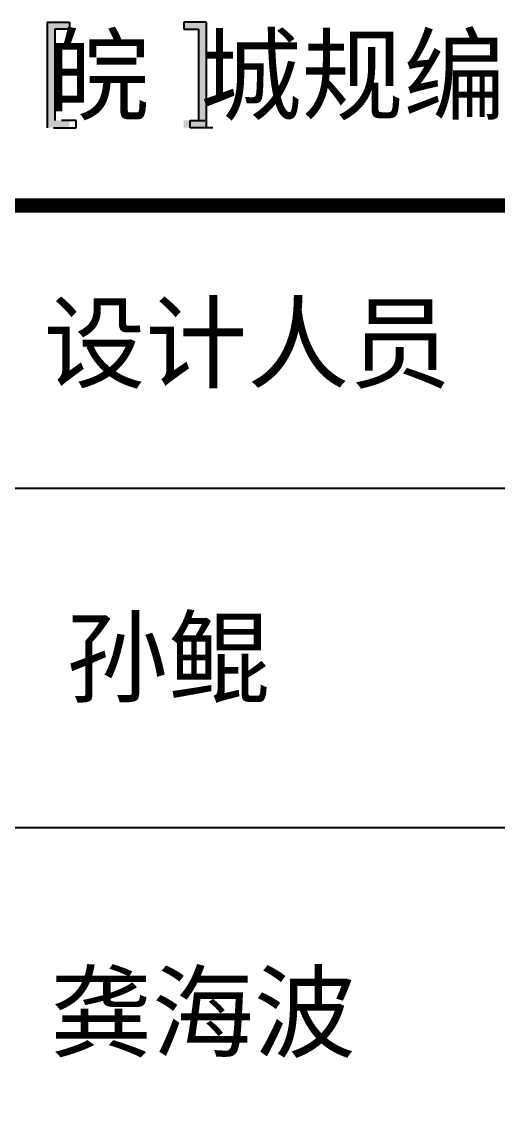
# Model space of a CAD drawing. Extents: x 32461 to 372567, y -698896 to 182569.
# Drawn here: x 310233 to 312747, y -318460 to -312637 of the extents above; entities that cross this region are included whole.
import ezdxf

# ---------------------------------------------------------------- set-up
doc = ezdxf.new("R2010")
doc.units = 0
doc.header["$LTSCALE"] = 1000
doc.header["$MEASUREMENT"] = 0
doc.layers.add('图框', color=4, linetype='CONTINUOUS')
doc.styles.add('STYLE-黑体', font='simhei.ttf')
doc.styles.add('黑体', font='simhei.ttf', dxfattribs={"width": 0.6, "height": 4.3})

msp = doc.modelspace()

# ---------------------------------------------------------------- hatches: boundary and pattern name
at = {"layer": '图框'}
for points in [[(310406.9, -312675.9), (310483.9, -312675.9), (310483.9, -312637.5), (310448.3, -312637.5), (310365.5, -312637.5), (310365.5, -313196), (310448.3, -313196), (310483.9, -313196), (310483.9, -313157.6), (310406.9, -313157.6)], [(311164.4, -313157.6), (311087.5, -313157.6), (311087.5, -313196), (311123, -313196), (311205.9, -313196), (311205.9, -312637.5), (311123, -312637.5), (311087.5, -312637.5), (311087.5, -312675.9), (311164.4, -312675.9)]]:
    msp.add_hatch(color=4, dxfattribs=at).paths.add_polyline_path(points)

# ---------------------------------------------------------------- linework, layer by layer
at = {"layer": '图框', "color": 4}
for p, q in [((310365.5, -312637.5), (310448.3, -312637.5)), ((310365.5, -312637.5), (310365.5, -313196)), ((310483.9, -312675.9), (310406.9, -312675.9)), ((310406.9, -312675.9), (310406.9, -313157.6)), ((310448.3, -312637.5), (310483.9, -312637.5)), ((310483.9, -312637.5), (310483.9, -312675.9)), ((311123, -312637.5), (311087.5, -312637.5)), ((311087.5, -312637.5), (311087.5, -312675.9)), ((311087.5, -312675.9), (311164.4, -312675.9)), ((311205.9, -312637.5), (311123, -312637.5)), ((311164.4, -312675.9), (311164.4, -313157.6)), ((311205.9, -312637.5), (311205.9, -313196)), ((310518.3, -313157.6), (310441.4, -313157.6)), ((310518.3, -313196), (310518.3, -313157.6)), ((311122, -313196), (311122, -313157.6)), ((311122, -313157.6), (311198.9, -313157.6)), ((310400, -313196), (310482.8, -313196)), ((310482.8, -313196), (310518.3, -313196)), ((311157.5, -313196), (311122, -313196)), ((311240.3, -313196), (311157.5, -313196))]:
    msp.add_line(p, q, dxfattribs=at)
at = {"layer": '图框', "color": 0}
for p, q in [((306888.3, -315101), (315902.2, -315101)), ((306888.3, -315101), (315902.2, -315101)), ((306888.3, -316893.8), (315902.2, -316893.8))]:
    msp.add_line(p, q, dxfattribs=at)
at = {"layer": '图框', "color": 0, "const_width": 75}
msp.add_lwpolyline([(306888.3, -313607), (315902.2, -313607), (315902.2, -328845.8), (306888.3, -328845.8)], close=True, dxfattribs=at)

# ---------------------------------------------------------------- texts
at = {"layer": '图框', "color": 4}
for s, height, style, p in [('证书编号：皖 城规编(162037)', 394.416, '黑体', (307675.8, -313114.4)), ('孙鲲', 394.42, 'STYLE-黑体', (310466.1, -316192.5)), ('龚海波', 394.42, 'STYLE-黑体', (310381.7, -318067.3))]:
    msp.add_text(s, height=height, dxfattribs=dict(at, style=style)).set_placement(p)
at = {"layer": '图框', "color": 0, "style": 'STYLE-黑体'}
msp.add_text('设计人员', height=394.42, dxfattribs=at).set_placement((310347, -314529.8))

doc.saveas('drawing.dxf')
